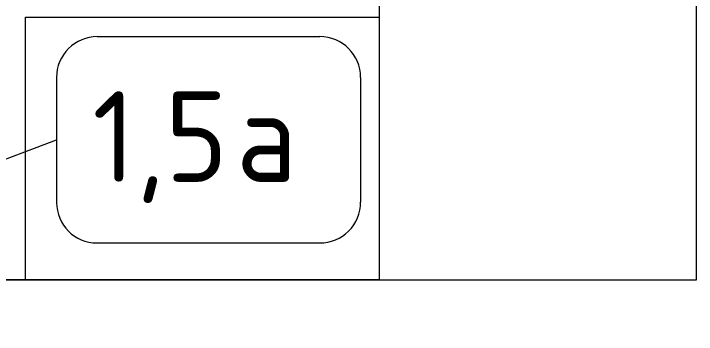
# Model space of a CAD drawing. Header units: millimetres. Extents: x 35840 to 252964, y -8553 to 29000.
# Drawn here: x 39540 to 41047, y 935 to 1643 of the extents above; entities that cross this region are included whole.
import ezdxf

# ---------------------------------------------------------------- set-up
doc = ezdxf.new("R2010")
doc.units = ezdxf.units.MM
for name, color, linetype, lineweight in [('A-ANNO-DIMS', 7, 'Continuous', 9), ('A-ANNO-DIMS-100', 7, 'Continuous', 9), ('A-DETL', 7, 'Continuous', 9), ('I-FURN-IDEN', 7, 'Continuous', 9)]:
    doc.layers.add(name, color=color, linetype=linetype, lineweight=lineweight)
doc.layers.add('I-FURN-1', color=9, linetype='Continuous', lineweight=9, true_color=0x808080)
doc.styles.add('GOST Common', font='GOST_Common.ttf', dxfattribs={"height": 199.9999999999998})
doc.styles.add('ISOCPEUR_1', font='isocpeur.ttf', dxfattribs={"width": 0.9, "height": 200})
doc.dimstyles.new('ISO-2_0_0_9К_Средний_округл2', dxfattribs={"dimscale": 304.8, "dimtxt": 199.196235162063, "dimasz": 0.4921259842519685, "dimexe": 0.3937007874015748, "dimexo": 0, "dimgap": 0, "dimtad": 1, "dimdec": 0, "dimrnd": 10, "dimzin": 0, "dimdsep": 46, "dimtxsty": 'ISOCPEUR_1', "dimblk1": 'OBLIQUE', "dimblk2": 'OBLIQUE', "dimsah": 1, "dimcen": 0.09, "dimdle": 0.3937007874015748, "dimazin": 0, "dimtfac": 1, "dimtdec": 4, "dimtix": 1, "dimtmove": 0, "dimatfit": 3, "dimfxl": 1, "dimtvp": 1, "dimtolj": 1, "dimtzin": 0, "dimarcsym": 2})

# ---------------------------------------------------------------- blocks, each defined once
blk = doc.blocks.new('Стол базовый прямоугольный - 1_3-25460678-План расстановки мебели и оборудования 1 этажа в осях 12-23')
at = {"layer": 'I-FURN-1'}
for p, q in [((799.9999999999992, 350.000000000003), (-800.0000000000006, 350.000000000003)), ((-800.0000000000006, 350.000000000003), (-800.0000000000006, -349.999999999997)), ((799.9999999999992, -349.999999999997), (799.9999999999992, 350.000000000003)), ((-800.0000000000006, -349.999999999997), (799.9999999999992, -349.999999999997))]:
    blk.add_line(p, q, dxfattribs=at)
blk = doc.blocks.new('DIMBLOCK38-План расстановки мебели и оборудования 1 этажа в осях 12-23')
at = {"layer": 'A-ANNO-DIMS-100'}
for p, q in [((39394.67608870658, 2774.885928074617), (39394.67608870658, 934.8859280746179)), ((40346.88089822264, 2654.885928074618), (39274.67608870658, 2654.885928074617)), ((39394.67608870658, 2654.885928074617), (40346.88089822263, 2654.885928074618)), ((40346.88089822264, 1054.885928074618), (39274.67608870658, 1054.885928074618)), ((39394.67608870658, 1054.885928074618), (40346.88089822263, 1054.885928074618))]:
    blk.add_line(p, q, dxfattribs=at)
at = {"layer": 'A-ANNO-DIMS-100', "lineweight": 20}
for p, q in [((39394.67608870658, 2654.885928074617), (39319.67608870657, 2729.885928074617)), ((39394.67608870658, 2654.885928074617), (39469.67608870658, 2579.885928074617)), ((39394.67608870658, 1054.885928074618), (39319.67608870657, 1129.885928074618)), ((39394.67608870658, 1054.885928074618), (39469.67608870658, 979.8859280746177))]:
    blk.add_line(p, q, dxfattribs=at)
at = {"layer": 'A-ANNO-DIMS-100', "color": 0, "insert": (39133.38493942595, 1619.298073027178), "char_height": 200, "width": 565.4108521138558, "attachment_point": 1, "rotation": 90, "line_spacing_factor": 1.149209049011902, "style": 'ISOCPEUR_1'}
blk.add_mtext('1600', dxfattribs=at)
blk = doc.blocks.new('_Oblique')
at = {"color": 0, "linetype": 'ByBlock', "lineweight": -2}
blk.add_line((-0.5, -0.5), (0.5, 0.5), dxfattribs=at)
blk = doc.blocks.new('Марка_Мебель - В прямоуг_Balcon_Марка-25523697-План расстановки мебели и оборудования 1 этажа в осях 12-23')
at = {"layer": 'I-FURN-IDEN'}
for p, q in [((-2.45472757082181, 2.277578335791289), (2.454727570821809, 2.277578335791273)), ((-3.354727570821813, 1.37757833579129), (-3.354727570821817, -1.384090374957883)), ((3.354727570821813, 1.377578335791281), (3.354727570821817, -1.377578335791266)), ((-2.461239609988416, -2.277578335791289), (2.454727570821826, -2.277578335791273))]:
    blk.add_line(p, q, dxfattribs=at)
for centre, radius, start, end in [((-2.454727570821813, 1.377578335791289), 0.8999999999999991, 89.99999999999977, 180), ((2.454727570821813, 1.377578335791273), 0.9000000000000009, 4.261943273161113e-13, 90.00000000000018), ((-2.461239609988413, -1.384090374957885), 0.8934879608334051, 179.9999999999999, 269.9999999999995), ((2.454727570821817, -1.377578335791273), 0.8999999999999992, 270.0000000000002, 5.152498583970897e-13)]:
    blk.add_arc(centre, radius, start, end, dxfattribs=at)

msp = doc.modelspace()

# ---------------------------------------------------------------- linework, layer by layer
at = {"layer": 'A-DETL'}
for p, q in [((39566.88089822263, 1634.885928074618), (40346.88089822262, 1634.885928074618)), ((39566.88089822263, 1054.885928074618), (39566.88089822263, 1634.885928074618)), ((40346.88089822262, 1054.885928074618), (39566.88089822263, 1054.885928074618))]:
    msp.add_line(p, q, dxfattribs=at)
at = {"layer": 'I-FURN-IDEN'}
msp.add_line((38979.99997886457, 1116.982247719997), (39635.00409975799, 1364.374179800753), dxfattribs=at)

# ---------------------------------------------------------------- block references
at = {"layer": 'I-FURN-1', "rotation": 270.0000000000001}
msp.add_blockref('Стол базовый прямоугольный - 1_3-25460678-План расстановки мебели и оборудования 1 этажа в осях 12-23', (40696.88089822262, 1854.885928074618), dxfattribs=at)
at = {"layer": 'I-FURN-IDEN', "xscale": 99.99999999999993, "yscale": 99.99999999999993, "zscale": 99.99999999999993}
msp.add_blockref('Марка_Мебель - В прямоуг_Balcon_Марка-25523697-План расстановки мебели и оборудования 1 этажа в осях 12-23', (39970.47685684017, 1364.374179800753), dxfattribs=at)

# ---------------------------------------------------------------- texts
at = {"layer": 'I-FURN-IDEN', "char_height": 199.9999999999998, "attachment_point": 1, "style": 'GOST Common'}
for s, insert, width in [('1,5', (39713.97667985655, 1471.425515860411), 384.8099999999996), ('\\fGOST Common|b0|i0|c204|p34|;а', (40031.47667985655, 1471.425515860411), 200.4218749999999)]:
    msp.add_mtext(s, dxfattribs=dict(at, insert=insert, width=width))

# ---------------------------------------------------------------- dimensions: what is measured, and where the dimension line sits
at = {"layer": 'A-ANNO-DIMS'}
dim = msp.add_linear_dim(base=(39394.67608870659, 1054.885928074618), p1=(40346.88089822263, 2654.885928074618), p2=(40346.88089822263, 1054.885928074618), angle=89.99999999999991, dimstyle='ISO-2_0_0_9К_Средний_округл2', override={"dimpost": '<>', "dimfxl": 1600}, dxfattribs=at)
dim.commit()
dim.dimension.update_dxf_attribs({"geometry": 'DIMBLOCK38-План расстановки мебели и оборудования 1 этажа в осях 12-23', "text_midpoint": (39294.67608870658, 1854.885928074607)})

doc.saveas('drawing.dxf')
